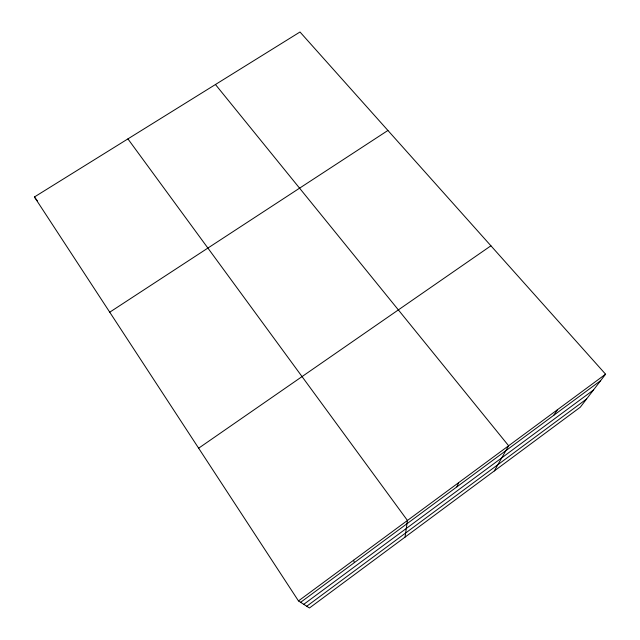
<?xml version="1.0" encoding="UTF-8"?>
<svg xmlns="http://www.w3.org/2000/svg" width="640" height="640" viewBox="0 0 640 640"><rect width="100%" height="100%" fill="white"/><g stroke="black" fill="none" stroke-linecap="round" stroke-linejoin="round"><path stroke-width="0.96" d="M405.056 537.104L407.44 520.464L127.912 138.896M456.912 486.848L458.584 482.712M494.32 470.928L508.632 445.768L215.456 84.52M553.704 415.328L557.616 409.6M605.584 374.192L580.296 407.192L309.432 608L298.472 600.912L34.416 196.976L299.992 32L605.584 374.192L298.472 600.912M300.632 602.312L600.624 380.664M303.752 604.328L593.456 390.016M306.728 606.256L586.56 399.016M198.64 448.2L490.928 245.792M109.736 312.2L387.92 130.456M34.416 196.976L37.32 200.776M353.576 560.232L354.392 562.592"/></g></svg>
